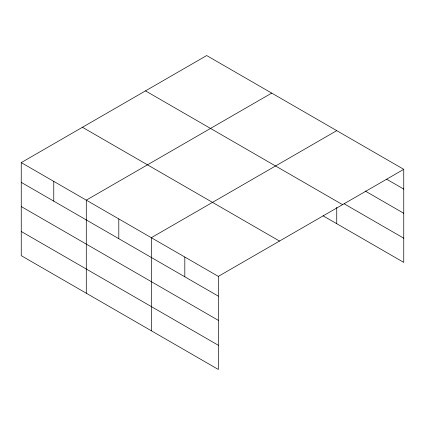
<?xml version="1.0" encoding="UTF-8"?>
<svg xmlns="http://www.w3.org/2000/svg" width="425" height="425" viewBox="0 0 425 425"><rect width="100%" height="100%" fill="white"/><g stroke="black" fill="none" stroke-linecap="round" stroke-linejoin="round"><path stroke-width="0.64" d="M323.053 215.804L403.75 262.395L403.75 169.331L206.678 55.553L21.25 162.605L21.25 255.669L218.322 369.447L218.322 276.383L21.25 162.605M271.713 93.096L86.286 200.154L86.286 293.218M336.743 130.645L151.316 237.702L151.316 330.767M218.322 276.383L403.75 169.331M386.713 179.26L403.75 189.093M365.139 190.99L403.75 213.281M344.128 203.782L403.75 238.202M145.488 90.881L342.561 204.659M82.439 127.277L279.512 241.055M21.25 182.373L218.322 296.151M21.25 206.561L218.322 320.338M21.25 231.482L218.322 345.259M336.743 207.363L336.743 223.709M184.817 257.04L184.817 276.808M118.798 218.928L118.798 238.691M53.768 181.379L53.768 201.147"/></g></svg>
